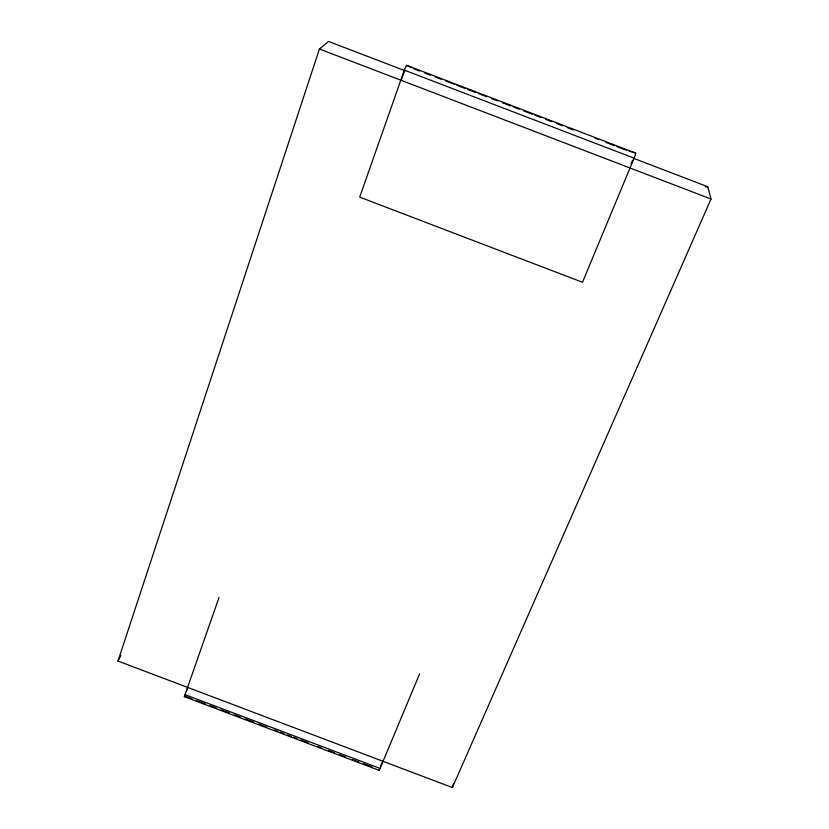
<?xml version="1.0" encoding="UTF-8"?>
<svg xmlns="http://www.w3.org/2000/svg" width="829" height="829" viewBox="0 0 829 829"><rect width="100%" height="100%" fill="white"/><g stroke="black" fill="none" stroke-linecap="round" stroke-linejoin="round"><path stroke-width="1.24" d="M379.236 769.654L379.257 770.369L419.681 673.676M405.381 70.879L328.574 41.45L319.434 49.004L117.977 661.065L452.406 787.55L453.287 783.809M218.97 597.616L184.328 696.661L379.205 770.369M404.324 70.123L359.703 197.126L582.486 282.264L634.112 158.163A5.306 0.57 -67.4 0 0 635.615 153.064L406.542 65.284L404.562 69.46L404.324 70.123L634.112 158.163M186.473 691.303L187.748 687.676M401.35 80.04L404.345 71.522M380.708 766.12L382.179 762.576M631.097 163.914L632.579 160.349M452.406 787.55L711.023 199.022L707.779 186.743L633.729 158.37M117.977 661.065L120.837 655.356M184.784 696.122L184.37 696.702M705.272 186.743L707.779 186.743M628.838 151.013L635.615 153.064M184.877 694.619L380.252 768.493M185.986 696.578L192.027 698.868M196.856 700.692L205.312 703.894M210.141 705.717L216.182 707.997M221.022 709.831L229.467 713.023M234.306 714.847L240.337 717.137M245.177 718.961L253.633 722.163M258.461 723.986L266.917 727.178M274.161 729.924L277.788 731.292M280.202 732.204L283.819 733.572M287.445 734.95L291.072 736.318M293.487 737.23L297.114 738.598M300.73 739.965L307.984 742.711M317.642 746.359L321.269 747.737M328.512 750.473L334.553 752.753M339.382 754.587L345.424 756.867M352.667 759.613L358.708 761.892M363.537 763.716L371.993 766.918M413.754 68.776L419.733 71.066M424.521 72.9L430.5 75.19M435.287 77.024L441.277 79.315M446.064 81.149L454.437 84.361M456.831 85.283L465.204 88.485M467.597 89.408L475.97 92.62M478.364 93.532L486.737 96.744M491.524 98.578L497.514 100.869M502.301 102.703L510.674 105.915M513.068 106.827L519.047 109.117M523.866 110.972L532.332 114.215M534.746 115.138L540.788 117.449M545.617 119.303L551.658 121.614M556.497 123.469L562.539 125.79M567.368 127.635L573.409 129.956M595.16 138.288L598.787 139.676M606.03 142.453L614.496 145.697M616.911 146.619L625.367 149.862M319.434 49.004L711.023 199.022M406.542 65.284L411.692 67.771M626.382 150.443A5.565 0.549 -67.5 0 1 626.579 150.329"/></g></svg>
